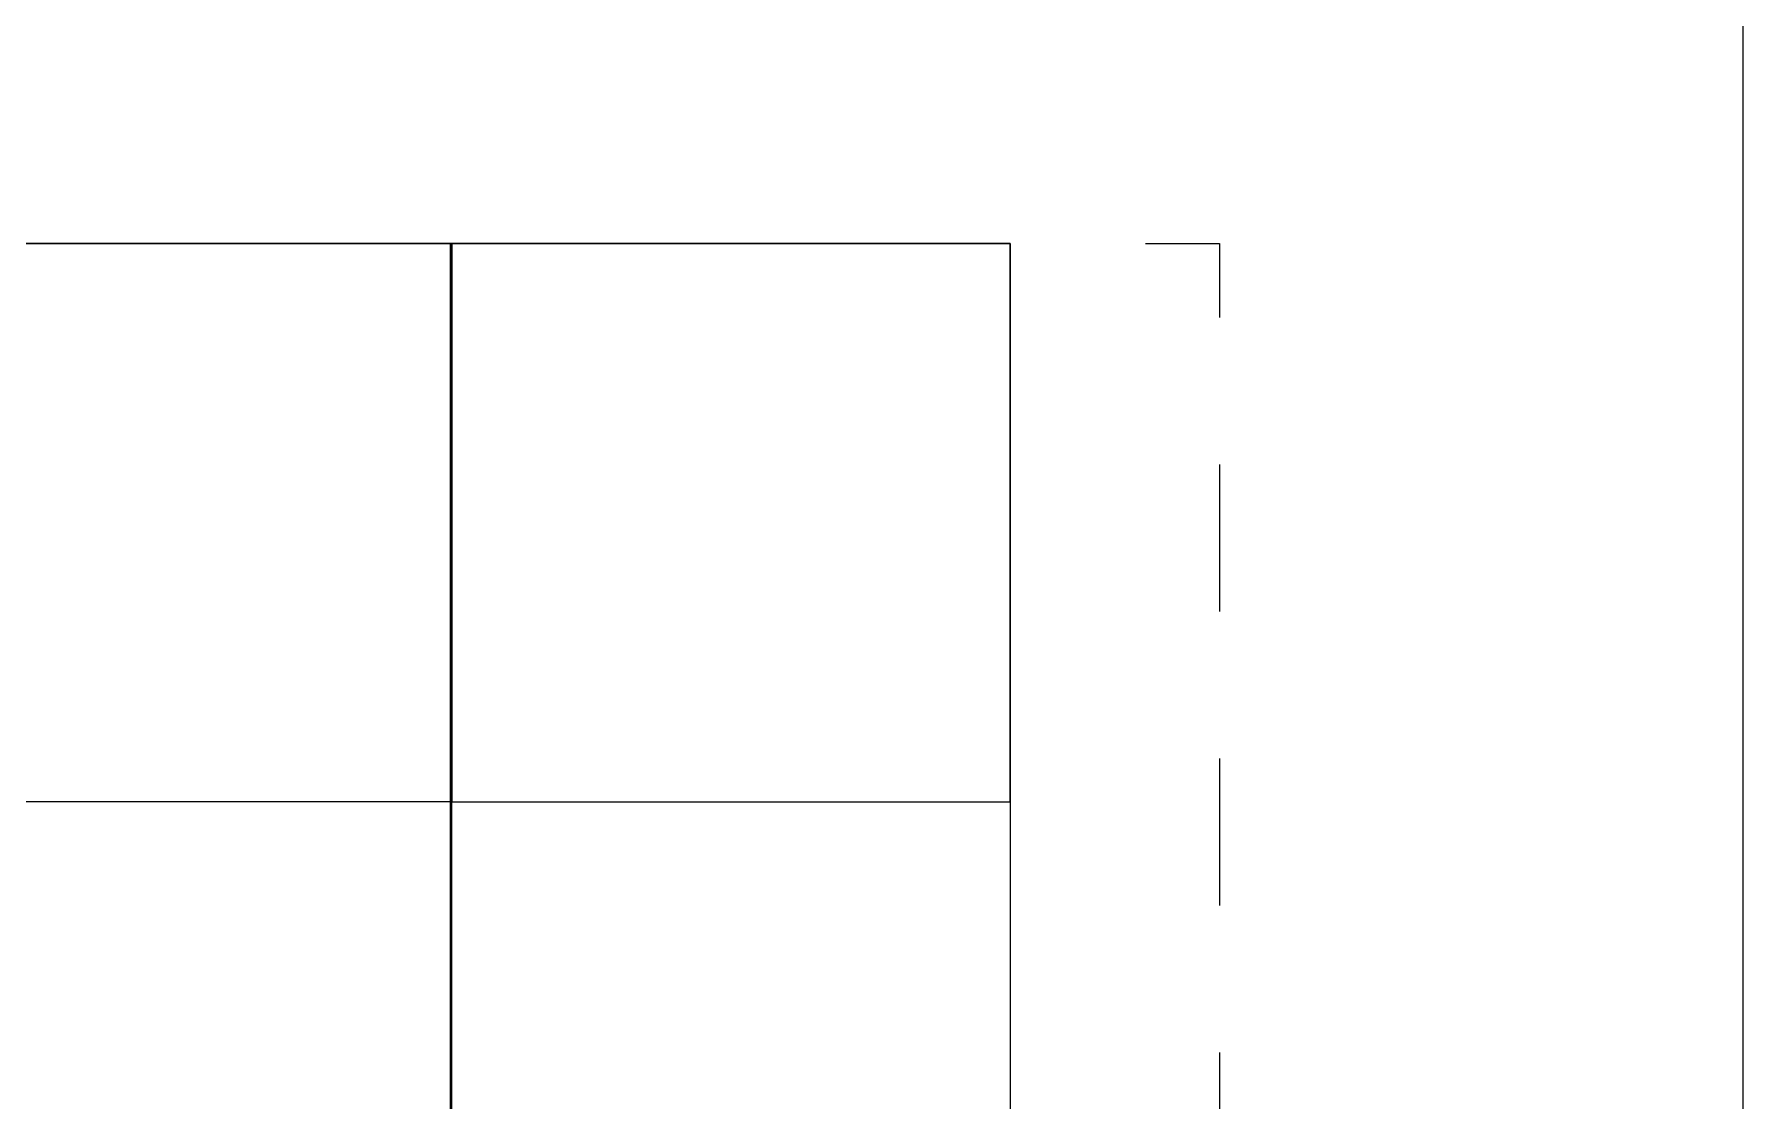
# Model space of a CAD drawing. Extents: x 0 to 360, y -268 to 0.
# Drawn here: x 311.03 to 360, y -164.57 to -134 of the extents above; entities that cross this region are included whole.
import ezdxf

# ---------------------------------------------------------------- set-up
doc = ezdxf.new("R2010")
doc.units = 0
doc.linetypes.add('AI-LINETYPE-7', pattern=[8.519513, 4.259756, -4.259756])
doc.linetypes.add('AI-LINETYPE-8', pattern=[8.427156, 4.213578, -4.213578])
doc.layers.add('LAYER_1', color=7, linetype='CONTINUOUS')

# ---------------------------------------------------------------- blocks, each defined once
blk = doc.blocks.new('BLOCK_19')
at = {"layer": 'LAYER_1', "color": 250, "linetype": 'AI-LINETYPE-7'}
blk.add_lwpolyline([(121.377, -140), (340.754, -140)], dxfattribs=at)
at = {"layer": 'LAYER_1', "color": 250}
blk.add_lwpolyline([(342.883, -140), (345, -140), (345, -142.118)], dxfattribs=at)
at = {"layer": 'LAYER_1', "color": 250, "linetype": 'AI-LINETYPE-8'}
blk.add_lwpolyline([(345, -146.332), (345, -253.777)], dxfattribs=at)
blk = doc.blocks.new('BLOCK_18')
at = {"layer": 'LAYER_1'}
blk.add_blockref('BLOCK_19', (0, 0), dxfattribs=at)
blk = doc.blocks.new('BLOCK_20')
at = {"layer": 'LAYER_1', "color": 250}
for points in [[(323, -140), (307, -140), (307, -196), (323, -196), (323, -140)], [(307, -140), (323, -140), (323, -156), (307, -156), (307, -140)], [(339, -196), (322.963, -196), (322.963, -140), (339, -140), (339, -196)], [(339, -140), (323, -140), (323, -156), (339, -156), (339, -140)]]:
    blk.add_lwpolyline(points, dxfattribs=at)
blk = doc.blocks.new('BLOCK_17')
at = {"layer": 'LAYER_1'}
for name in ['BLOCK_18', 'BLOCK_20']:
    blk.add_blockref(name, (0, 0), dxfattribs=at)

msp = doc.modelspace()

# ---------------------------------------------------------------- linework, layer by layer
at = {"layer": 'LAYER_1', "color": 250}
msp.add_lwpolyline([(359.999, -268.001), (0, -268.001), (0, 0), (359.999, 0), (359.999, -268.001)], dxfattribs=at)

# ---------------------------------------------------------------- block references
at = {"layer": 'LAYER_1'}
msp.add_blockref('BLOCK_17', (0, 0), dxfattribs=at)

doc.saveas('drawing.dxf')
